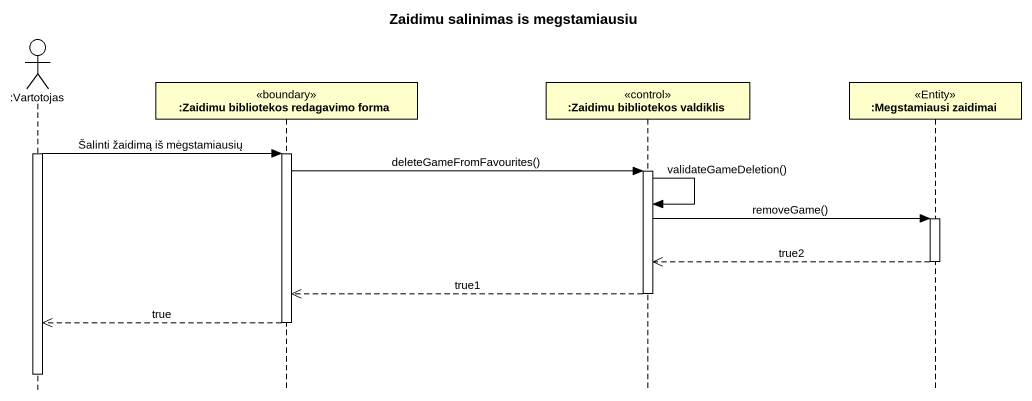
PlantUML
@startuml
title Zaidimu salinimas is megstamiausiu
hide footbox
actor ":Vartotojas" as Vartotojas
participant ":Zaidimu bibliotekos redagavimo forma" as Zaidimu_bibliotekos <<boundary>>
participant ":Zaidimu bibliotekos valdiklis" as Zaidimu_bibliotekos_2 <<control>>
participant ":Megstamiausi zaidimai" as Megstamiausi_zaidimai <<Entity>>

activate Vartotojas
Vartotojas -> Zaidimu_bibliotekos : Šalinti žaidimą iš mėgstamiausių
activate Zaidimu_bibliotekos
Zaidimu_bibliotekos -> Zaidimu_bibliotekos_2 : deleteGameFromFavourites()
activate Zaidimu_bibliotekos_2
Zaidimu_bibliotekos_2 -> Zaidimu_bibliotekos_2 : validateGameDeletion()
Zaidimu_bibliotekos_2 -> Megstamiausi_zaidimai : removeGame()
activate Megstamiausi_zaidimai
Megstamiausi_zaidimai -->> Zaidimu_bibliotekos_2 : true2
deactivate Megstamiausi_zaidimai
Zaidimu_bibliotekos_2 -->> Zaidimu_bibliotekos : true1
deactivate Zaidimu_bibliotekos_2
Zaidimu_bibliotekos -->> Vartotojas : true
deactivate Zaidimu_bibliotekos
deactivate Vartotojas
@enduml
